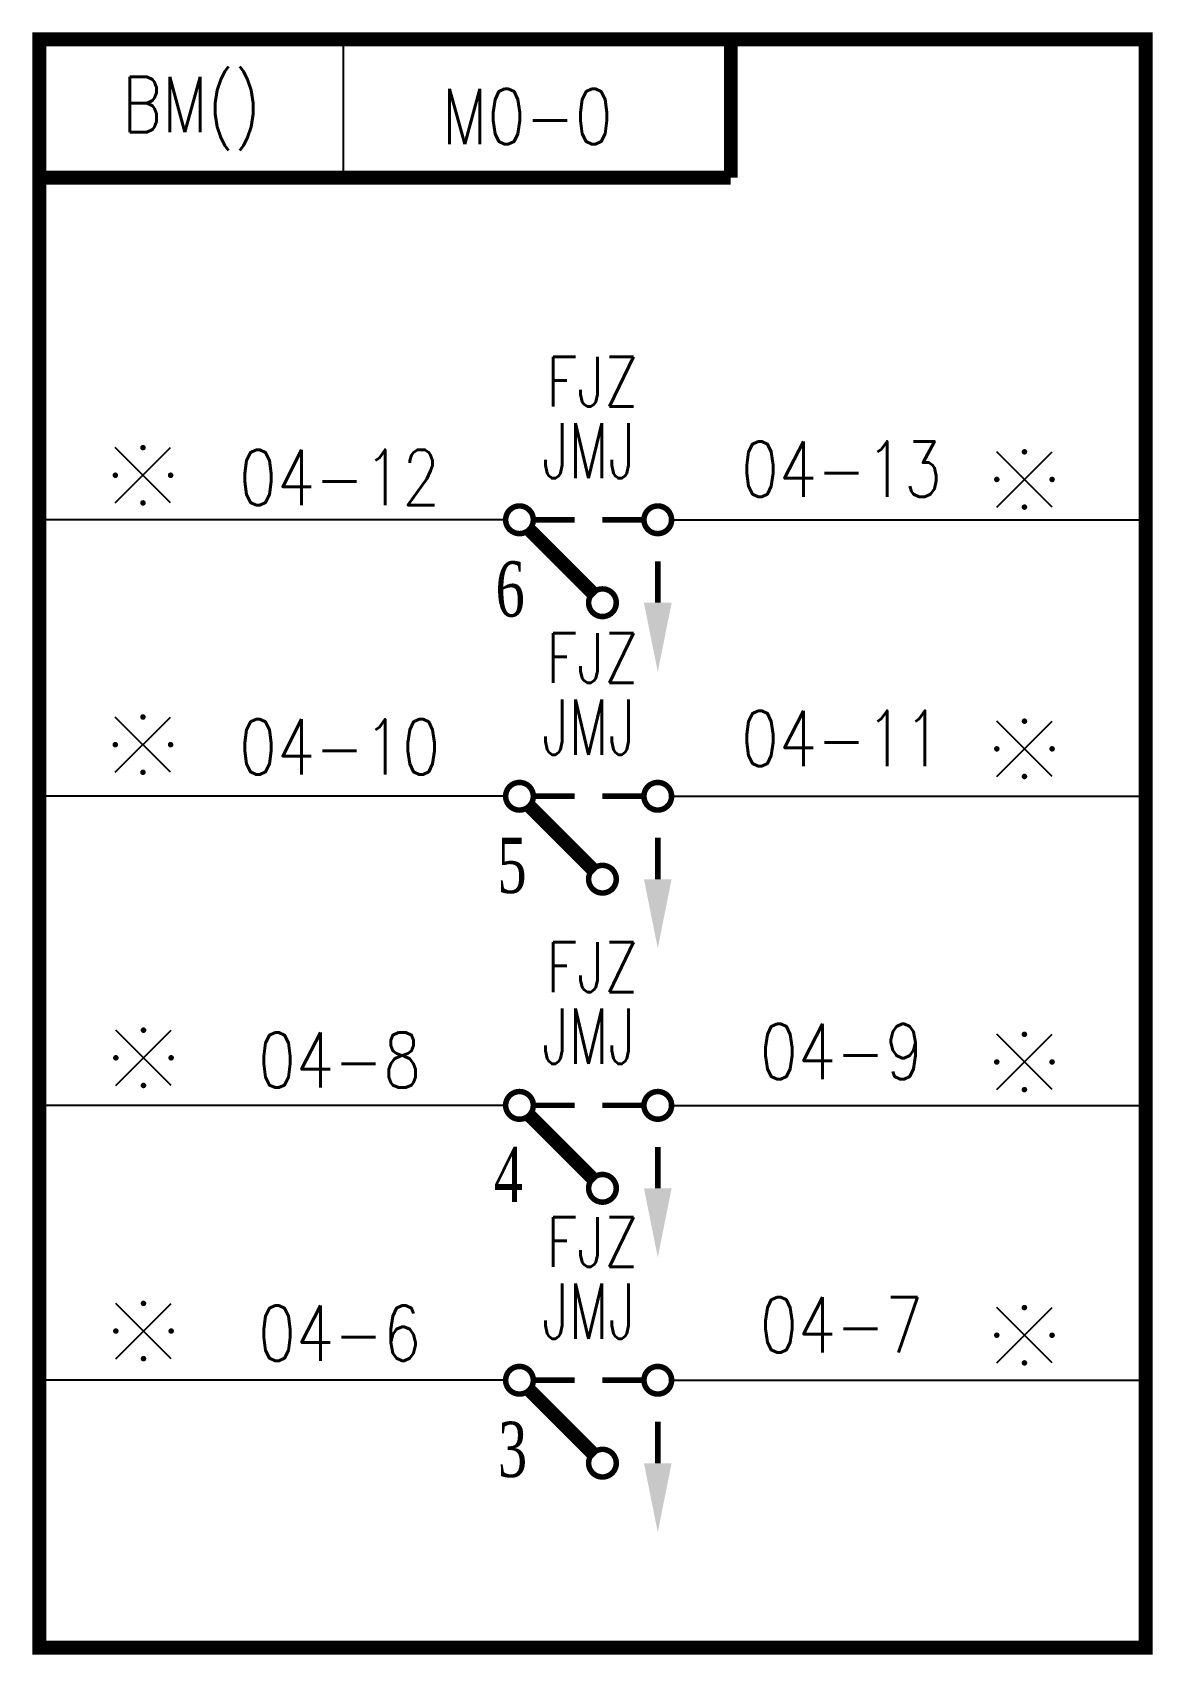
# Model space of a CAD drawing. Header units: millimetres. Extents: x -0.2 to 40.2, y -72.1 to -13.4.
import ezdxf
from ezdxf.enums import TextEntityAlignment as Align

# ---------------------------------------------------------------- set-up
doc = ezdxf.new("R2010")
doc.units = ezdxf.units.MM
doc.styles.add('CHINESE', font='TIMES.TTF', dxfattribs={"width": 0.7})
doc.styles.get("Standard").update_dxf_attribs({"font": 'txt.shx', "bigfont": 'hztxt.shx'})

# ---------------------------------------------------------------- blocks, each defined once
blk = doc.blocks.new('D4')
at = {"const_width": 0.2}
for points in [[(3, 3.5, -1), (3, 2.5, -1), (3, 3.5)], [(0, 0.5, -1), (0, -0.5, -1), (0, 0.5)], [(5, 0.5, -1), (5, -0.5, -1), (5, 0.5)]]:
    blk.add_lwpolyline(points, format="xyb", dxfattribs=at)
for points, const_width in [([(2.732, 2.732), (0.358, 0.358)], 0.5), ([(0.5, 0), (2, 0)], 0.2), ([(3, 0), (4.5, 0)], 0.2)]:
    blk.add_lwpolyline(points, dxfattribs=dict(const_width=const_width))
blk = doc.blocks.new('PZXLX')
at = {"const_width": 0.2}
blk.add_lwpolyline([(-5, -3), (-5, -1.5)], dxfattribs=at)
blk.add_solid([(-4.5, -3), (-5.5, -3), (-5, -5.5)])
at = {"rotation": 180}
blk.add_blockref('D4', (0, 0), dxfattribs=at)
at = {"style": 'CHINESE', "width": 0.7}
blk.add_attdef('NAME', text='', height=2, dxfattribs=at).set_placement((-2.5, 1.5), align=Align.CENTER)
blk.add_attdef('1', (0, -3.5), '', height=2, dxfattribs=at)
blk = doc.blocks.new('E9')
blk.add_line((-14, -5), (-14, 0))
at = {"const_width": 0.5}
for points in [[(-25, 0), (0, 0), (0, -5)], [(-25, 0), (-25, -5), (0, -5)]]:
    blk.add_lwpolyline(points, dxfattribs=at)
blk = doc.blocks.new('conti_2')
for points in [[(-1, -1), (1, 1)], [(1, -1), (-1, 1)]]:
    blk.add_lwpolyline(points)
for points in [[(0.05, 1, 0.1, 0.1, 1), (-0.05, 1, 0.1, 0.1, 1)], [(-0.95, 0, 0.1, 0.1, 1), (-1.05, 0, 0.1, 0.1, 1)], [(1.05, 0, 0.1, 0.1, 1), (0.95, 0, 0.1, 0.1, 1)], [(0.05, -1, 0.1, 0.1, 1), (-0.05, -1, 0.1, 0.1, 1)]]:
    blk.add_lwpolyline(points, format="xyseb", close=True)
at = {"width": 0.7}
blk.add_attdef('1', (1.451, -0.908), '', height=2, dxfattribs=at)

msp = doc.modelspace()

# ---------------------------------------------------------------- linework, layer by layer
at = {"color": 7}
for p, q in [((16.86, -31.028), (0, -31.028)), ((22.86, -31.028), (40, -31.028)), ((16.86, -41.028), (0, -41.028)), ((22.86, -41.028), (40, -41.028)), ((16.86, -52.21), (0, -52.21)), ((22.86, -52.21), (40, -52.21)), ((16.86, -62.152), (0, -62.152)), ((22.86, -62.152), (40, -62.152))]:
    msp.add_line(p, q, dxfattribs=at)
at = {"color": 7, "const_width": 0.5}
msp.add_lwpolyline([(0, -71.825), (40, -71.825), (40, -13.65), (0, -13.65), (0, -71.825)], close=True, dxfattribs=at)

# ---------------------------------------------------------------- block references
at = {"color": 7}
msp.add_blockref('E9', (25, -13.65), dxfattribs=at)
ref = msp.add_blockref('PZXLX', (17.36, -31.028), dxfattribs=dict(at, xscale=-1))
ref.add_attrib('NAME', 'JMJ', dxfattribs={"height": 2, "width": 0.7}).set_placement((19.86, -29.528), align=Align.CENTER)
ref.add_attrib('1', '6', (16.495, -34.528), dxfattribs={"height": 2, "style": 'CHINESE', "width": 0.7})
at = {"color": 3}
for p in [(3.746, -29.417), (35.618, -29.569), (3.746, -39.162), (35.618, -39.313), (3.765, -50.489), (35.618, -50.64), (3.765, -60.373), (35.618, -60.525)]:
    msp.add_blockref('conti_2', p, dxfattribs=at)
at = {"color": 7}
ref = msp.add_blockref('PZXLX', (17.36, -41.028), dxfattribs=dict(at, xscale=-1))
ref.add_attrib('NAME', 'JMJ', dxfattribs={"height": 2, "width": 0.7}).set_placement((19.86, -39.528), align=Align.CENTER)
ref.add_attrib('1', '5', (16.562, -44.528), dxfattribs={"height": 2, "style": 'CHINESE', "width": 0.7})
ref = msp.add_blockref('PZXLX', (17.36, -52.21), dxfattribs=dict(at, xscale=-1))
ref.add_attrib('NAME', 'JMJ', dxfattribs={"height": 2, "width": 0.7}).set_placement((19.86, -50.71), align=Align.CENTER)
ref.add_attrib('1', '4', (16.431, -55.71), dxfattribs={"height": 2, "style": 'CHINESE', "width": 0.7})
ref = msp.add_blockref('PZXLX', (17.36, -62.152), dxfattribs=dict(at, xscale=-1))
ref.add_attrib('NAME', 'JMJ', dxfattribs={"height": 2, "width": 0.7}).set_placement((19.86, -60.652), align=Align.CENTER)
ref.add_attrib('1', '3', (16.582, -65.652), dxfattribs={"height": 2, "style": 'CHINESE', "width": 0.7})

# ---------------------------------------------------------------- texts
at = {"color": 3, "width": 0.8}
for s, height, p in [('BM()', 2, (5.5, -16.15)), ('M0-0', 2, (17.642, -16.443)), ('FJZ', 1.8, (20, -26.028)), ('FJZ', 1.8, (20, -36.028)), ('FJZ', 1.8, (20, -47.21)), ('FJZ', 1.8, (20, -57.152))]:
    msp.add_text(s, height=height, dxfattribs=at).set_placement(p, align=Align.MIDDLE)
for s, p in [('04-12', (10.855, -30.497)), ('04-13', (29.003, -30.194)), ('04-11', (29.003, -39.938)), ('04-10', (10.855, -40.242)), ('04-9', (29.003, -51.265)), ('04-8', (10.855, -51.569)), ('04-7', (29.003, -61.15)), ('04-6', (10.855, -61.453))]:
    msp.add_text(s, height=2, dxfattribs=at).set_placement(p, align=Align.CENTER)

doc.saveas('drawing.dxf')
